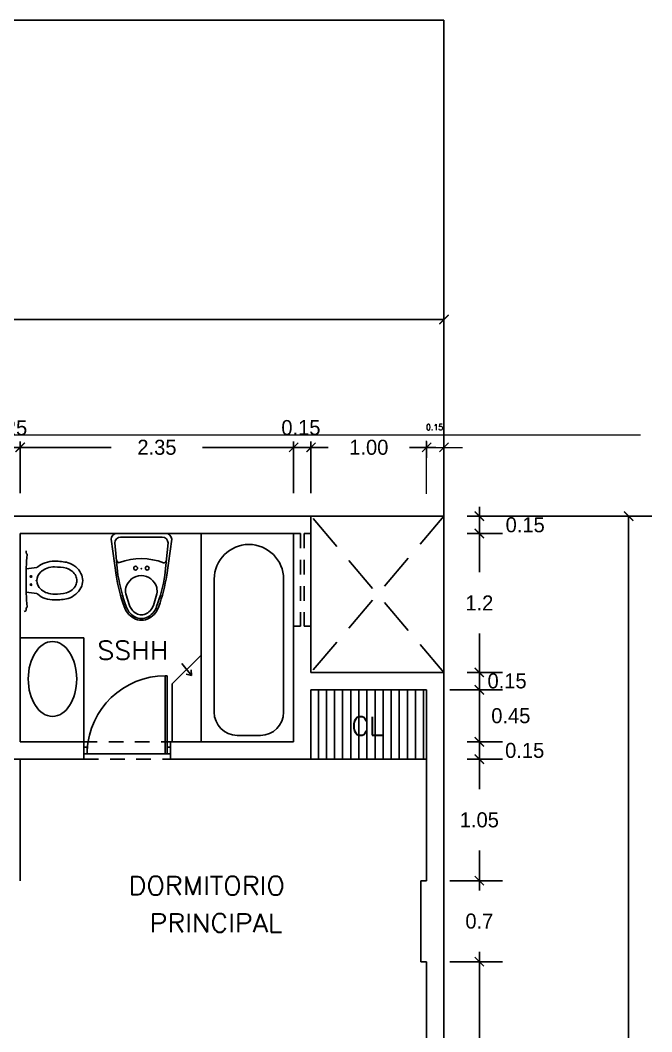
# Model space of a CAD drawing. Header units: millimetres. Extents: x 223 to 336, y 70 to 139.
# Drawn here: x 330.68 to 336.14, y 130.71 to 139.45 of the extents above; entities that cross this region are included whole.
import ezdxf

# ---------------------------------------------------------------- set-up
doc = ezdxf.new("R2010")
doc.units = ezdxf.units.MM
doc.linetypes.add('HIDDEN', pattern=[9.525, 6.35, -3.175])
doc.layers.add('COTAS', color=3, linetype='Continuous', lineweight=9)
for name, color, linetype in [('MUEBLES', 253, 'Continuous'), ('MUROS', 5, 'Continuous'), ('MUROS-BAJOS', 40, 'Continuous'), ('pisos', 8, 'Continuous'), ('PROYECCIONES', 6, 'HIDDEN'), ('PUERTAS', 2, 'Continuous'), ('TEXTOS', 4, 'Continuous')]:
    doc.layers.add(name, color=color, linetype=linetype)
doc.layers.add('VENTANAS', color=250, linetype='Continuous', plot=False)
doc.styles.add('ROMANS', font='romans.shx', dxfattribs={"height": 0.05})
doc.dimstyles.new('ISO-25', dxfattribs={"dimtxt": 0.13, "dimasz": 0.08, "dimexe": 0.2, "dimexo": 0.2, "dimgap": 0.2, "dimtad": 0, "dimtih": 1, "dimtoh": 1, "dimdec": 3, "dimdsep": 46, "dimtxsty": 'Standard', "dimblk": 'ARCHTICK', "dimcen": 3, "dimadec": 0, "dimazin": 0, "dimtfac": 1, "dimtdec": 3, "dimtmove": 0, "dimatfit": 3, "dimldrblk": 'ARCHTICK', "dimfxl": 1, "dimarcsym": 0})

# ---------------------------------------------------------------- blocks, each defined once
blk = doc.blocks.new('_ARCHTICK')
at = {"color": 0, "linetype": 'ByBlock', "const_width": 0.15}
blk.add_lwpolyline([(-0.5, -0.5), (0.5, 0.5)], dxfattribs=at)
blk = doc.blocks.new('*D321')
at = {"layer": 'COTAS', "color": 0, "lineweight": -2, "ltscale": 0.05, "transparency": 16777216}
for p, q in [((298.2851, 135.3628), (298.2851, 136.9133)), ((334.345, 135.3628), (334.345, 136.9133)), ((298.2851, 136.8633), (315.8659, 136.8633)), ((334.345, 136.8633), (316.7642, 136.8633))]:
    blk.add_line(p, q, dxfattribs=at)
at = {"layer": 'Defpoints', "color": 0, "ltscale": 0.05, "transparency": 16777216}
for p in [(298.2851, 136.8633), (298.2851, 135.1628), (334.345, 135.1628)]:
    blk.add_point(p, dxfattribs=at)
at = {"layer": 'COTAS', "color": 0, "lineweight": -2, "ltscale": 0.05, "transparency": 16777216, "xscale": 0.08, "yscale": 0.08, "zscale": 0.08, "rotation": 180}
blk.add_blockref('_ARCHTICK', (298.2851, 136.8633), dxfattribs=at)
at = {"layer": 'COTAS', "color": 0, "lineweight": -2, "ltscale": 0.05, "transparency": 16777216, "xscale": 0.08, "yscale": 0.08, "zscale": 0.08}
blk.add_blockref('_ARCHTICK', (334.345, 136.8633), dxfattribs=at)
at = {"layer": 'COTAS', "color": 0, "ltscale": 0.05, "transparency": 16777216, "insert": (316.315, 136.8633), "char_height": 0.13, "attachment_point": 5}
blk.add_mtext('36.06', dxfattribs=at)
blk = doc.blocks.new('*D421')
at = {"layer": 'COTAS', "color": 0, "lineweight": -2, "ltscale": 0.05, "transparency": 16777216}
for p, q in [((330.6806, 135.3628), (330.6806, 135.8074)), ((333.045, 135.3628), (333.045, 135.8074)), ((330.6806, 135.7574), (331.4678, 135.7574)), ((333.045, 135.7574), (332.2578, 135.7574))]:
    blk.add_line(p, q, dxfattribs=at)
at = {"layer": 'Defpoints', "color": 0, "ltscale": 0.05, "transparency": 16777216}
for p in [(330.6806, 135.7574), (330.6806, 135.1628), (333.045, 135.1628)]:
    blk.add_point(p, dxfattribs=at)
at = {"layer": 'COTAS', "color": 0, "lineweight": -2, "ltscale": 0.05, "transparency": 16777216, "xscale": 0.08, "yscale": 0.08, "zscale": 0.08, "rotation": 180}
blk.add_blockref('_ARCHTICK', (330.6806, 135.7574), dxfattribs=at)
at = {"layer": 'COTAS', "color": 0, "lineweight": -2, "ltscale": 0.05, "transparency": 16777216, "xscale": 0.08, "yscale": 0.08, "zscale": 0.08}
blk.add_blockref('_ARCHTICK', (333.045, 135.7574), dxfattribs=at)
at = {"layer": 'COTAS', "color": 0, "ltscale": 0.05, "transparency": 16777216, "insert": (331.8628, 135.7574), "char_height": 0.13, "attachment_point": 5}
blk.add_mtext('2.35', dxfattribs=at)
blk = doc.blocks.new('*D420')
at = {"layer": 'COTAS', "color": 0, "lineweight": -2, "ltscale": 0.05, "transparency": 16777216}
for p, q in [((330.4306, 135.3628), (330.4306, 135.8074)), ((330.6806, 135.3628), (330.6806, 135.8074)), ((330.4306, 135.7574), (330.3506, 135.7574)), ((330.6806, 135.7574), (330.4306, 135.7574)), ((330.6806, 135.7574), (330.7606, 135.7574))]:
    blk.add_line(p, q, dxfattribs=at)
at = {"layer": 'Defpoints', "color": 0, "ltscale": 0.05, "transparency": 16777216}
for p in [(330.4306, 135.7574), (330.4306, 135.1628), (330.6806, 135.1628)]:
    blk.add_point(p, dxfattribs=at)
at = {"layer": 'COTAS', "color": 0, "lineweight": -2, "ltscale": 0.05, "transparency": 16777216, "xscale": 0.08, "yscale": 0.08, "zscale": 0.08}
blk.add_blockref('_ARCHTICK', (330.4306, 135.7574), dxfattribs=at)
at = {"layer": 'COTAS', "color": 0, "lineweight": -2, "ltscale": 0.05, "transparency": 16777216, "xscale": 0.08, "yscale": 0.08, "zscale": 0.08, "rotation": 180}
blk.add_blockref('_ARCHTICK', (330.6806, 135.7574), dxfattribs=at)
at = {"layer": 'COTAS', "color": 0, "ltscale": 0.05, "transparency": 16777216, "insert": (330.5721, 135.9258), "char_height": 0.13, "attachment_point": 5}
blk.add_mtext('0.25', dxfattribs=at)
blk = doc.blocks.new('water')
for p, q in [((0.2115, 0), (-0.2115, 0)), ((-0.2186, -0.36), (-0.2615, -0.05)), ((-0.2028, -0.36), (-0.23, -0.0815)), ((0.18, -0.0315), (-0.18, -0.0315)), ((0.203, -0.36), (0.23, -0.0815)), ((0.2193, -0.36), (0.2615, -0.05)), ((-0.1359, -0.522), (-0.1037, -0.6215)), ((0.1333, -0.522), (0.1037, -0.6215))]:
    blk.add_line(p, q)
for points in [[(0.1495, -0.632, -0.072735), (0.1206, -0.685, -0.106053), (0.0658, -0.7327, -0.126698), (0, -0.7496, -0.126698), (-0.0658, -0.7327, -0.106053), (-0.1206, -0.685, -0.072735), (-0.1495, -0.632, -0.075527)], [(0.1316, -0.632, -0.084865), (0.1081, -0.6756, -0.106053), (0.0582, -0.7189, -0.126698), (0, -0.7339, -0.126698), (-0.0582, -0.7189, -0.106053), (-0.1081, -0.6756, -0.084865), (-0.1316, -0.632)], [(0.1037, -0.6215, -0.063348), (0.0835, -0.6571, -0.106053), (0.0433, -0.692, -0.126698), (0, -0.7031, -0.126698), (-0.0433, -0.692, -0.106053), (-0.0835, -0.6571, -0.063348), (-0.1037, -0.6215, -0.032432)]]:
    blk.add_lwpolyline(points, format="xyb")
for centre in [(-0.05, -0.2996), (0.05, -0.2996)]:
    blk.add_circle(centre, 0.0162)
for centre, radius, start, end in [((-0.2115, -0.05), 0.05, 90, 180), ((-0.18, -0.0815), 0.05, 90, 180), ((0.18, -0.0815), 0.05, 0, 90), ((0.2115, -0.05), 0.05, 0, 90), ((-0.1772, -0.2166), 0.0403, 197.365, 238.04372), ((-0.1924, -0.241), 0.0115, 238.04372, 290.85021), ((0, -0.7463), 0.5292, 69.02874, 110.85021), ((0.1936, -0.2414), 0.0115, 249.02874, 293.7108), ((0.1861, -0.2245), 0.0299, 293.7108, 350.21745), ((1.215, -0.1407), 1.4502, 188.69627, 199.7999), ((1.3548, -0.0974), 1.5796, 189.56873, 199.77969), ((-0.0013, -0.5016), 0.1376, 14.76878, 165.23122), ((-1.4049, -0.0833), 1.6316, 340.34775, 350.23436), ((-1.2781, -0.1208), 1.5164, 340.29944, 350.9235), ((0.0031, -0.498), 0.1411, 167.09108, 189.78675), ((-0.0057, -0.498), 0.1411, 350.21325, 12.90892)]:
    blk.add_arc(centre, radius, start, end)
blk.add_point((0, -0.305))
blk = doc.blocks.new('*D317')
at = {"layer": 'COTAS', "color": 0, "lineweight": -2, "ltscale": 0.05, "transparency": 16777216}
for p, q in [((334.545, 135.1628), (336.142, 135.1628)), ((335.942, 135.1628), (335.942, 129.1778)), ((335.942, 122.6628), (335.942, 128.6478)), ((334.545, 122.6628), (336.142, 122.6628))]:
    blk.add_line(p, q, dxfattribs=at)
at = {"layer": 'Defpoints', "color": 0, "ltscale": 0.05, "transparency": 16777216}
for p in [(334.345, 135.1628), (334.345, 122.6628), (335.942, 122.6628)]:
    blk.add_point(p, dxfattribs=at)
at = {"layer": 'COTAS', "color": 0, "lineweight": -2, "ltscale": 0.05, "transparency": 16777216, "xscale": 0.08, "yscale": 0.08, "zscale": 0.08}
for p, rotation in [((335.942, 135.1628), 90), ((335.942, 122.6628), 270)]:
    blk.add_blockref('_ARCHTICK', p, dxfattribs=dict(at, rotation=rotation))
at = {"layer": 'COTAS', "color": 0, "ltscale": 0.05, "transparency": 16777216, "insert": (335.942, 128.9128), "char_height": 0.13, "attachment_point": 5}
blk.add_mtext('12.5', dxfattribs=at)
blk = doc.blocks.new('*D308')
at = {"layer": 'COTAS', "color": 0, "lineweight": -2, "ltscale": 0.05, "transparency": 16777216}
for p, q in [((334.545, 133.0628), (334.8508, 133.0628)), ((334.6508, 133.0628), (334.6508, 132.8028)), ((334.6508, 132.0128), (334.6508, 132.2728)), ((334.545, 132.0128), (334.8508, 132.0128))]:
    blk.add_line(p, q, dxfattribs=at)
at = {"layer": 'Defpoints', "color": 0, "ltscale": 0.05, "transparency": 16777216}
for p in [(334.345, 133.0628), (334.6508, 133.0628), (334.345, 132.0128)]:
    blk.add_point(p, dxfattribs=at)
at = {"layer": 'COTAS', "color": 0, "lineweight": -2, "ltscale": 0.05, "transparency": 16777216, "xscale": 0.08, "yscale": 0.08, "zscale": 0.08}
for p, rotation in [((334.6508, 133.0628), 90), ((334.6508, 132.0128), 270)]:
    blk.add_blockref('_ARCHTICK', p, dxfattribs=dict(at, rotation=rotation))
at = {"layer": 'COTAS', "color": 0, "ltscale": 0.05, "transparency": 16777216, "insert": (334.6508, 132.5378), "char_height": 0.13, "attachment_point": 5}
blk.add_mtext('1.05', dxfattribs=at)
blk = doc.blocks.new('*D314')
at = {"layer": 'COTAS', "color": 0, "lineweight": -2, "ltscale": 0.05, "transparency": 16777216}
for p, q in [((334.545, 131.3128), (334.8508, 131.3128)), ((334.6508, 131.3128), (334.6508, 130.4153)), ((334.6508, 128.9878), (334.6508, 129.8853)), ((334.395, 128.9878), (334.8508, 128.9878))]:
    blk.add_line(p, q, dxfattribs=at)
at = {"layer": 'Defpoints', "color": 0, "ltscale": 0.05, "transparency": 16777216}
for p in [(334.345, 131.3128), (334.6508, 131.3128), (334.195, 128.9878)]:
    blk.add_point(p, dxfattribs=at)
at = {"layer": 'COTAS', "color": 0, "lineweight": -2, "ltscale": 0.05, "transparency": 16777216, "xscale": 0.08, "yscale": 0.08, "zscale": 0.08}
for p, rotation in [((334.6508, 131.3128), 90), ((334.6508, 128.9878), 270)]:
    blk.add_blockref('_ARCHTICK', p, dxfattribs=dict(at, rotation=rotation))
at = {"layer": 'COTAS', "color": 0, "ltscale": 0.05, "transparency": 16777216, "insert": (334.6508, 130.1503), "char_height": 0.13, "attachment_point": 5}
blk.add_mtext('2.325', dxfattribs=at)
blk = doc.blocks.new('*D307')
at = {"layer": 'COTAS', "color": 0, "lineweight": -2, "ltscale": 0.05, "transparency": 16777216}
for p, q in [((334.6508, 132.0128), (334.6508, 132.0928)), ((334.395, 132.0128), (334.8508, 132.0128)), ((334.6508, 132.0128), (334.6508, 131.9278)), ((334.6508, 131.3128), (334.6508, 131.3978)), ((334.395, 131.3128), (334.8508, 131.3128)), ((334.6508, 131.3128), (334.6508, 131.2328))]:
    blk.add_line(p, q, dxfattribs=at)
at = {"layer": 'Defpoints', "color": 0, "ltscale": 0.05, "transparency": 16777216}
for p in [(334.195, 132.0128), (334.6508, 132.0128), (334.195, 131.3128)]:
    blk.add_point(p, dxfattribs=at)
at = {"layer": 'COTAS', "color": 0, "lineweight": -2, "ltscale": 0.05, "transparency": 16777216, "xscale": 0.08, "yscale": 0.08, "zscale": 0.08}
for p, rotation in [((334.6508, 132.0128), 270), ((334.6508, 131.3128), 90)]:
    blk.add_blockref('_ARCHTICK', p, dxfattribs=dict(at, rotation=rotation))
at = {"layer": 'COTAS', "color": 0, "ltscale": 0.05, "transparency": 16777216, "insert": (334.6508, 131.6628), "char_height": 0.13, "attachment_point": 5}
blk.add_mtext('0.7', dxfattribs=at)
blk = doc.blocks.new('*D423')
at = {"layer": 'COTAS', "color": 0, "lineweight": -2, "ltscale": 0.05, "transparency": 16777216}
for p, q in [((333.045, 135.3628), (333.045, 135.8074)), ((333.195, 135.3628), (333.195, 135.8074)), ((333.045, 135.7574), (332.965, 135.7574)), ((333.195, 135.7574), (333.045, 135.7574)), ((333.195, 135.7574), (333.275, 135.7574))]:
    blk.add_line(p, q, dxfattribs=at)
at = {"layer": 'Defpoints', "color": 0, "ltscale": 0.05, "transparency": 16777216}
for p in [(333.045, 135.7574), (333.045, 135.1628), (333.195, 135.1628)]:
    blk.add_point(p, dxfattribs=at)
at = {"layer": 'COTAS', "color": 0, "lineweight": -2, "ltscale": 0.05, "transparency": 16777216, "xscale": 0.08, "yscale": 0.08, "zscale": 0.08}
blk.add_blockref('_ARCHTICK', (333.045, 135.7574), dxfattribs=at)
at = {"layer": 'COTAS', "color": 0, "lineweight": -2, "ltscale": 0.05, "transparency": 16777216, "xscale": 0.08, "yscale": 0.08, "zscale": 0.08, "rotation": 180}
blk.add_blockref('_ARCHTICK', (333.195, 135.7574), dxfattribs=at)
at = {"layer": 'COTAS', "color": 0, "ltscale": 0.05, "transparency": 16777216, "insert": (333.1079, 135.9276), "char_height": 0.13, "attachment_point": 5}
blk.add_mtext('0.15', dxfattribs=at)
blk = doc.blocks.new('*D422')
at = {"layer": 'COTAS', "color": 0, "lineweight": -2, "ltscale": 0.05, "transparency": 16777216}
for p, q in [((333.195, 135.6675), (333.195, 135.8074)), ((334.195, 135.6675), (334.195, 135.8074)), ((333.195, 135.7574), (333.115, 135.7574)), ((333.195, 135.7574), (333.3433, 135.7574)), ((334.195, 135.7574), (334.0467, 135.7574)), ((334.195, 135.7574), (334.275, 135.7574))]:
    blk.add_line(p, q, dxfattribs=at)
at = {"layer": 'Defpoints', "color": 0, "ltscale": 0.05, "transparency": 16777216}
for p in [(333.195, 135.7574), (333.195, 135.4675), (334.195, 135.4675)]:
    blk.add_point(p, dxfattribs=at)
at = {"layer": 'COTAS', "color": 0, "lineweight": -2, "ltscale": 0.05, "transparency": 16777216, "xscale": 0.08, "yscale": 0.08, "zscale": 0.08}
blk.add_blockref('_ARCHTICK', (333.195, 135.7574), dxfattribs=at)
at = {"layer": 'COTAS', "color": 0, "lineweight": -2, "ltscale": 0.05, "transparency": 16777216, "xscale": 0.08, "yscale": 0.08, "zscale": 0.08, "rotation": 180}
blk.add_blockref('_ARCHTICK', (334.195, 135.7574), dxfattribs=at)
at = {"layer": 'COTAS', "color": 0, "ltscale": 0.05, "transparency": 16777216, "insert": (333.695, 135.7574), "char_height": 0.13, "attachment_point": 5}
blk.add_mtext('1.00', dxfattribs=at)
blk = doc.blocks.new('*D426')
at = {"layer": 'COTAS', "color": 0, "lineweight": -2, "ltscale": 0.05, "transparency": 16777216}
for p, q in [((334.545, 135.0128), (334.8508, 135.0128)), ((334.6508, 135.0128), (334.6508, 134.6778)), ((334.6508, 133.8128), (334.6508, 134.1478)), ((334.545, 133.8128), (334.8508, 133.8128))]:
    blk.add_line(p, q, dxfattribs=at)
at = {"layer": 'Defpoints', "color": 0, "ltscale": 0.05, "transparency": 16777216}
for p in [(334.345, 135.0128), (334.6508, 135.0128), (334.345, 133.8128)]:
    blk.add_point(p, dxfattribs=at)
at = {"layer": 'COTAS', "color": 0, "lineweight": -2, "ltscale": 0.05, "transparency": 16777216, "xscale": 0.08, "yscale": 0.08, "zscale": 0.08}
for p, rotation in [((334.6508, 135.0128), 90), ((334.6508, 133.8128), 270)]:
    blk.add_blockref('_ARCHTICK', p, dxfattribs=dict(at, rotation=rotation))
at = {"layer": 'COTAS', "color": 0, "ltscale": 0.05, "transparency": 16777216, "insert": (334.6508, 134.4128), "char_height": 0.13, "attachment_point": 5}
blk.add_mtext('1.2', dxfattribs=at)
blk = doc.blocks.new('*D425')
at = {"layer": 'COTAS', "color": 0, "lineweight": -2, "ltscale": 0.05, "transparency": 16777216}
for p, q in [((334.395, 133.6628), (334.8508, 133.6628)), ((334.6508, 133.6628), (334.6508, 133.2128)), ((334.545, 133.2128), (334.8508, 133.2128))]:
    blk.add_line(p, q, dxfattribs=at)
at = {"layer": 'Defpoints', "color": 0, "ltscale": 0.05, "transparency": 16777216}
for p in [(334.195, 133.6628), (334.345, 133.2128), (334.6508, 133.2128)]:
    blk.add_point(p, dxfattribs=at)
at = {"layer": 'COTAS', "color": 0, "lineweight": -2, "ltscale": 0.05, "transparency": 16777216, "xscale": 0.08, "yscale": 0.08, "zscale": 0.08}
for p, rotation in [((334.6508, 133.6628), 90), ((334.6508, 133.2128), 270)]:
    blk.add_blockref('_ARCHTICK', p, dxfattribs=dict(at, rotation=rotation))
at = {"layer": 'COTAS', "color": 0, "ltscale": 0.05, "transparency": 16777216, "insert": (334.9231, 133.4378), "char_height": 0.13, "attachment_point": 5}
blk.add_mtext('0.45', dxfattribs=at)
blk = doc.blocks.new('*D424')
at = {"layer": 'COTAS', "color": 0, "lineweight": -2, "ltscale": 0.05, "transparency": 16777216}
for p, q in [((334.6508, 133.8128), (334.6508, 133.8928)), ((334.545, 133.8128), (334.8508, 133.8128)), ((334.6508, 133.8128), (334.6508, 133.6628)), ((334.6508, 133.8128), (334.6508, 133.6628)), ((334.395, 133.6628), (334.8508, 133.6628)), ((334.6508, 133.6628), (334.6508, 133.5828))]:
    blk.add_line(p, q, dxfattribs=at)
at = {"layer": 'Defpoints', "color": 0, "ltscale": 0.05, "transparency": 16777216}
for p in [(334.345, 133.8128), (334.195, 133.6628), (334.6508, 133.6628)]:
    blk.add_point(p, dxfattribs=at)
at = {"layer": 'COTAS', "color": 0, "lineweight": -2, "ltscale": 0.05, "transparency": 16777216, "xscale": 0.08, "yscale": 0.08, "zscale": 0.08}
for p, rotation in [((334.6508, 133.8128), 270), ((334.6508, 133.6628), 90)]:
    blk.add_blockref('_ARCHTICK', p, dxfattribs=dict(at, rotation=rotation))
at = {"layer": 'COTAS', "color": 0, "ltscale": 0.05, "transparency": 16777216, "insert": (334.8906, 133.7385), "char_height": 0.13, "attachment_point": 5}
blk.add_mtext('0.15', dxfattribs=at)
blk = doc.blocks.new('*D310')
at = {"layer": 'COTAS', "color": 0, "lineweight": -2, "ltscale": 0.05, "transparency": 16777216}
for p, q in [((334.6508, 135.1628), (334.6508, 135.2428)), ((334.545, 135.1628), (334.8508, 135.1628)), ((334.6508, 135.0128), (334.6508, 135.1628)), ((334.6508, 135.0128), (334.6508, 135.1628)), ((334.545, 135.0128), (334.8508, 135.0128)), ((334.6508, 135.0128), (334.6508, 134.9328))]:
    blk.add_line(p, q, dxfattribs=at)
at = {"layer": 'Defpoints', "color": 0, "ltscale": 0.05, "transparency": 16777216}
for p in [(334.345, 135.1628), (334.6508, 135.1628), (334.345, 135.0128)]:
    blk.add_point(p, dxfattribs=at)
at = {"layer": 'COTAS', "color": 0, "lineweight": -2, "ltscale": 0.05, "transparency": 16777216, "xscale": 0.08, "yscale": 0.08, "zscale": 0.08}
for p, rotation in [((334.6508, 135.1628), 270), ((334.6508, 135.0128), 90)]:
    blk.add_blockref('_ARCHTICK', p, dxfattribs=dict(at, rotation=rotation))
at = {"layer": 'COTAS', "color": 0, "ltscale": 0.05, "transparency": 16777216, "insert": (335.0471, 135.0878), "char_height": 0.13, "attachment_point": 5}
blk.add_mtext('0.15', dxfattribs=at)
blk = doc.blocks.new('*D309')
at = {"layer": 'COTAS', "color": 0, "lineweight": -2, "ltscale": 0.05, "transparency": 16777216}
for p, q in [((334.6508, 133.2128), (334.6508, 133.2928)), ((334.545, 133.2128), (334.8508, 133.2128)), ((334.6508, 133.0628), (334.6508, 133.2128)), ((334.6508, 133.0628), (334.6508, 133.2128)), ((334.545, 133.0628), (334.8508, 133.0628)), ((334.6508, 133.0628), (334.6508, 132.9828))]:
    blk.add_line(p, q, dxfattribs=at)
at = {"layer": 'Defpoints', "color": 0, "ltscale": 0.05, "transparency": 16777216}
for p in [(334.345, 133.2128), (334.6508, 133.2128), (334.345, 133.0628)]:
    blk.add_point(p, dxfattribs=at)
at = {"layer": 'COTAS', "color": 0, "lineweight": -2, "ltscale": 0.05, "transparency": 16777216, "xscale": 0.08, "yscale": 0.08, "zscale": 0.08}
for p, rotation in [((334.6508, 133.2128), 270), ((334.6508, 133.0628), 90)]:
    blk.add_blockref('_ARCHTICK', p, dxfattribs=dict(at, rotation=rotation))
at = {"layer": 'COTAS', "color": 0, "ltscale": 0.05, "transparency": 16777216, "insert": (335.0431, 133.1378), "char_height": 0.13, "attachment_point": 5}
blk.add_mtext('0.15', dxfattribs=at)
blk = doc.blocks.new('A$C235B6341')
for p, q in [((0.1666, 0.4882), (0.1541, 0.3966)), ((0.3666, 0.4882), (0.3788, 0.3966))]:
    blk.add_line(p, q)
for points in [[(0.1541, 0.3966, 0.013963), (0.1478, 0.3892, 0.089637), (0.1119, 0.3239, 0.081306), (0.0986, 0.243, 0.056545), (0.1119, 0.1258, 0.089637), (0.1478, 0.0606, 0.104644), (0.2041, 0.015, 0.118458), (0.2665, 0, 0.108474)], [(0.1911, 0.3629, 0.013963), (0.1866, 0.3576, 0.089637), (0.1592, 0.308, 0.081306), (0.1486, 0.243, 0.055176), (0.16, 0.1395, 0.085892), (0.1866, 0.0921, 0.104644), (0.2268, 0.0595, 0.118458), (0.2665, 0.05, 0.118458)], [(0.2665, 0, 0.118458), (0.3289, 0.015, 0.104644), (0.3852, 0.0606, 0.089637), (0.4211, 0.1258, 0.056545), (0.4344, 0.243, 0.081306), (0.4211, 0.3239, 0.089637), (0.3852, 0.3892, 0.014084), (0.3788, 0.3966, 0.108474)], [(0.2665, 0.05, 0.118458), (0.3062, 0.0595, 0.104644), (0.3464, 0.0921, 0.085892), (0.373, 0.1395, 0.055176), (0.3844, 0.243, 0.081306), (0.3738, 0.308, 0.089637), (0.3464, 0.3576, 0.014084), (0.3418, 0.363, 0.014084)]]:
    blk.add_lwpolyline(points, format="xyb")
for centre in [(0.2314, 0.4472), (0.3017, 0.4472)]:
    blk.add_circle(centre, 0.00635)
for centre, radius, start, end in [((0.0297, 0.51), 0.03, 187.43141, 224.95324), ((0.0173, 0.5225), 0.0348, 255.42526, 291.0227), ((0.0435, 0.4955), 0.0148, 201.68967, 259.56391), ((0.2666, -2.3194), 2.8094, 90.00157, 94.60914), ((0.2666, -2.3194), 2.8094, 85.39307, 90.00157), ((0.2664, -2.3194), 2.8094, 85.39086, 89.99843), ((0.4895, 0.4955), 0.0148, 280.43609, 338.31033), ((0.5157, 0.5225), 0.0348, 248.9773, 284.57474), ((0.2665, 0.2934), 0.1025, 42.73136, 137.3026)]:
    blk.add_arc(centre, radius, start, end)
blk.add_point((0.2665, 0.4))

msp = doc.modelspace()

# ---------------------------------------------------------------- hatches: boundary and pattern name
at = {"layer": 'pisos', "ltscale": 0.05}
h = msp.add_hatch(dxfattribs=at)
h.set_pattern_fill('_USER', color=256, scale=0.07, angle=90, style=0, pattern_type=0)
h.set_pattern_definition([(90, (56.68888, 1.81178), (-0.07, 4e-18), [])])
h.paths.add_polyline_path([(334.195, 133.66281), (333.195, 133.66281), (333.195, 133.06281), (334.195, 133.06281)])
h.paths.add_polyline_path([(333.5266, 133.22961), (333.88272, 133.22961), (333.88272, 133.46961), (333.5266, 133.46961)], flags=24)

# ---------------------------------------------------------------- linework, layer by layer
at = {"layer": 'COTAS', "ltscale": 0.05}
for p, q in [((334.345, 135.66749), (334.345, 135.95736)), ((334.195, 135.35652), (334.195, 135.81242)), ((334.195, 135.75736), (334.115, 135.75736)), ((334.195, 135.75736), (334.345, 135.75736)), ((334.345, 135.75736), (334.505, 135.75736))]:
    msp.add_line(p, q, dxfattribs=at)
at = {"layer": 'COTAS', "color": 6, "ltscale": 0.05}
msp.add_line((297.76298, 135.86427), (336.0435, 135.86427), dxfattribs=at)
at = {"layer": 'MUEBLES'}
for p, q in [((332.35794, 134.61812), (332.35794, 133.46812)), ((332.95794, 134.61812), (332.95794, 133.46812)), ((332.55794, 133.26812), (332.75794, 133.26812))]:
    msp.add_line(p, q, dxfattribs=at)
at = {"layer": 'MUEBLES', "ltscale": 0.05}
for p, q in [((332.07755, 133.88951), (332.16244, 133.7861)), ((332.16244, 133.7861), (332.11641, 133.79878)), ((332.16244, 133.7861), (332.15897, 133.83372))]:
    msp.add_line(p, q, dxfattribs=at)
at = {"layer": 'MUEBLES'}
for centre, radius, start, end in [((332.65794, 134.61812), 0.3, 0, 180), ((332.55794, 133.46812), 0.2, 180, 270), ((332.75794, 133.46812), 0.2, 270, 0)]:
    msp.add_arc(centre, radius, start, end, dxfattribs=at)
at = {"layer": 'MUEBLES', "ltscale": 0.05, "extrusion": (0, 0, -1)}
msp.add_ellipse((330.9597, 133.75589), major_axis=(0, -0.32351), ratio=0.6483115, dxfattribs=at)
at = {"layer": 'MUROS'}
for p, q in [((330.43064, 135.16281), (333.195, 135.16281)), ((333.195, 133.81281), (333.195, 135.16281)), ((330.68064, 135.01281), (333.045, 135.01281)), ((330.68064, 135.01281), (330.68064, 133.21281)), ((333.045, 133.21281), (333.045, 135.01281)), ((333.195, 133.81281), (334.345, 133.81281)), ((334.345, 124.01281), (334.345, 133.81281)), ((333.195, 133.66281), (334.195, 133.66281)), ((333.195, 133.06281), (333.195, 133.66281)), ((334.195, 132.01281), (334.195, 133.66281)), ((330.68064, 133.21281), (331.23043, 133.21281)), ((331.23043, 133.21281), (331.23043, 133.06281)), ((331.98043, 133.21281), (333.045, 133.21281)), ((331.98043, 133.21281), (331.98043, 133.06281)), ((330.68064, 133.06281), (331.23043, 133.06281)), ((331.98043, 133.06281), (333.195, 133.06281)), ((334.195, 132.01281), (334.195, 132.76281)), ((334.145, 132.01281), (334.195, 132.01281)), ((334.145, 131.31281), (334.145, 132.01281)), ((334.145, 131.31281), (334.195, 131.31281)), ((334.195, 128.98781), (334.195, 131.31281))]:
    msp.add_line(p, q, dxfattribs=at)
at = {"layer": 'MUROS', "ltscale": 0.05}
msp.add_line((330.68064, 133.06281), (330.43064, 133.06281), dxfattribs=at)
at = {"layer": 'MUROS-BAJOS'}
for p, q in [((332.245, 133.21281), (332.245, 135.01281)), ((331.23043, 133.21281), (331.23043, 134.11281)), ((331.995, 133.21281), (331.995, 133.71281))]:
    msp.add_line(p, q, dxfattribs=at)
at = {"layer": 'MUROS-BAJOS', "ltscale": 0.05}
for p, q in [((331.995, 133.71281), (332.245, 133.96281)), ((330.68064, 132.01281), (330.68064, 133.06281))]:
    msp.add_line(p, q, dxfattribs=at)
at = {"layer": 'pisos', "ltscale": 0.05}
for p, q in [((333.195, 135.16281), (334.345, 135.16281)), ((334.345, 135.16281), (334.345, 133.81281)), ((331.93543, 133.10781), (331.26043, 133.10781)), ((333.195, 133.06281), (334.195, 133.06281))]:
    msp.add_line(p, q, dxfattribs=at)
at = {"layer": 'PROYECCIONES', "ltscale": 0.05}
for p, q in [((334.345, 133.81281), (333.195, 135.16281)), ((334.345, 135.16281), (333.195, 133.81281))]:
    msp.add_line(p, q, dxfattribs=at)
at = {"layer": 'PROYECCIONES', "ltscale": 0.02}
for p, q in [((333.045, 135.01281), (333.105, 135.01281)), ((333.105, 135.01281), (333.105, 134.21281)), ((333.135, 135.01281), (333.195, 135.01281)), ((333.135, 135.01281), (333.135, 134.21281)), ((333.045, 134.21281), (333.105, 134.21281)), ((333.135, 134.21281), (333.195, 134.21281)), ((331.21902, 133.21281), (331.98043, 133.21281)), ((331.23043, 133.06281), (331.98043, 133.06281))]:
    msp.add_line(p, q, dxfattribs=at)
at = {"layer": 'PUERTAS', "color": 1}
for p, q in [((331.93543, 133.78347), (331.95043, 133.78347)), ((331.93543, 133.10781), (331.93543, 133.78347)), ((331.95043, 133.10781), (331.95043, 133.78347)), ((331.95043, 133.10781), (331.93543, 133.10781))]:
    msp.add_line(p, q, dxfattribs=at)
for points in [[(331.23043, 133.10781), (331.26043, 133.10781), (331.26043, 133.16781), (331.23043, 133.16781)], [(331.98043, 133.10781), (331.95043, 133.10781), (331.95043, 133.16781), (331.98043, 133.16781)]]:
    msp.add_lwpolyline(points, close=True, dxfattribs=at)
at = {"layer": 'PUERTAS'}
msp.add_arc((331.93543, 133.10781), 0.67567, 90, 177.455196, dxfattribs=at)
at = {"layer": 'TEXTOS', "ltscale": 0.05}
msp.add_line((331.23043, 134.11281), (330.68064, 134.11281), dxfattribs=at)
at = {"layer": 'VENTANAS', "ltscale": 0.05}
for p, q in [((334.345, 139.44866), (298.285, 139.44866)), ((334.345, 135.16281), (334.345, 139.44866))]:
    msp.add_line(p, q, dxfattribs=at)

# ---------------------------------------------------------------- block references
at = {"layer": 'COTAS', "ltscale": 0.05, "xscale": 0.08, "yscale": 0.08, "zscale": 0.08}
msp.add_blockref('_ARCHTICK', (334.195, 135.75736), dxfattribs=at)
at = {"layer": 'COTAS', "ltscale": 0.05, "xscale": 0.08, "yscale": 0.08, "zscale": 0.08, "rotation": 180}
msp.add_blockref('_ARCHTICK', (334.345, 135.75736), dxfattribs=at)
at = {"layer": 'MUEBLES'}
msp.add_blockref('water', (331.72886, 135.01281), dxfattribs=at)
at = {"layer": 'TEXTOS', "ltscale": 0.05, "rotation": 90}
msp.add_blockref('A$C235B6341', (331.22098, 134.3398), dxfattribs=at)

# ---------------------------------------------------------------- texts
at = {"layer": 'COTAS', "ltscale": 0.05, "insert": (334.26406, 135.93174), "char_height": 0.05, "attachment_point": 5, "style": 'ROMANS'}
msp.add_mtext('0.15', dxfattribs=at)
at = {"layer": 'TEXTOS', "style": 'ROMANS', "width": 1.065916}
for s, p in [('SSHH', (331.34723, 133.92342)), ('CL', (333.54224, 133.26961)), ('DORMITORIO', (331.61781, 131.88973)), ('PRINCIPAL', (331.79912, 131.56739))]:
    msp.add_text(s, height=0.16, dxfattribs=at).set_placement(p)

# ---------------------------------------------------------------- dimensions: what is measured, and where the dimension line sits
at = {"layer": 'COTAS', "ltscale": 0.05}
dim = msp.add_linear_dim(base=(298.28506, 136.8633), p1=(334.345, 135.16281), p2=(298.28506, 135.16281), dimstyle='ISO-25', override={"dimscale": 1, "dimexe": 0.05, "dimtmove": 1}, dxfattribs=at)
dim.commit()
dim.dimension.update_dxf_attribs({"geometry": '*D321', "text_midpoint": (316.31503, 136.8633)})
for base, p1, p2, picture, middle in [((330.43064, 135.75736), (330.68064, 135.16281), (330.43064, 135.16281), '*D420', (330.57206, 135.92582)), ((333.045, 135.75736), (333.195, 135.16281), (333.045, 135.16281), '*D423', (333.1079, 135.92755))]:
    dim = msp.add_linear_dim(base=base, p1=p1, p2=p2, dimstyle='ISO-25', override={"dimscale": 1, "dimexe": 0.05, "dimtmove": 1}, dxfattribs=at)
    dim.commit()
    dim.dimension.update_dxf_attribs({"geometry": picture, "text_midpoint": middle, "dimtype": 160})
for base, p1, p2, text, picture, middle in [((330.68064, 135.75736), (333.045, 135.16281), (330.68064, 135.16281), '2.35', '*D421', (331.86282, 135.75736)), ((333.195, 135.75736), (334.195, 135.46749), (333.195, 135.46749), '1.00', '*D422', (333.695, 135.75736))]:
    dim = msp.add_linear_dim(base=base, p1=p1, p2=p2, text=text, dimstyle='ISO-25', override={"dimscale": 1, "dimexe": 0.05, "dimtmove": 1}, dxfattribs=at)
    dim.commit()
    dim.dimension.update_dxf_attribs({"geometry": picture, "text_midpoint": middle})
for base, p1, p2, picture, middle in [((334.6508, 135.16281), (334.345, 135.01281), (334.345, 135.16281), '*D310', (335.04714, 135.08781)), ((334.6508, 133.66281), (334.345, 133.81281), (334.195, 133.66281), '*D424', (334.89059, 133.73849)), ((334.6508, 133.21281), (334.195, 133.66281), (334.345, 133.21281), '*D425', (334.92306, 133.43781)), ((334.6508, 133.21281), (334.345, 133.06281), (334.345, 133.21281), '*D309', (335.04311, 133.13781))]:
    dim = msp.add_linear_dim(base=base, p1=p1, p2=p2, angle=90, dimstyle='ISO-25', override={"dimscale": 1, "dimtmove": 1}, dxfattribs=at)
    dim.commit()
    dim.dimension.update_dxf_attribs({"geometry": picture, "text_midpoint": middle, "dimtype": 160})
for base, p1, p2, override, picture, middle in [((335.94197, 122.66281), (334.345, 135.16281), (334.345, 122.66281), {"dimscale": 1}, '*D317', (335.94197, 128.91281)), ((334.6508, 135.01281), (334.345, 133.81281), (334.345, 135.01281), {"dimscale": 1, "dimtmove": 1}, '*D426', (334.6508, 134.41281)), ((334.6508, 133.06281), (334.345, 132.01281), (334.345, 133.06281), {"dimscale": 1, "dimtmove": 1}, '*D308', (334.6508, 132.53781)), ((334.6508, 132.01281), (334.195, 131.31281), (334.195, 132.01281), {"dimscale": 1, "dimtmove": 1}, '*D307', (334.6508, 131.66281)), ((334.6508, 131.31281), (334.195, 128.98781), (334.345, 131.31281), {"dimscale": 1, "dimtmove": 1}, '*D314', (334.6508, 130.15031))]:
    dim = msp.add_linear_dim(base=base, p1=p1, p2=p2, angle=90, dimstyle='ISO-25', override=override, dxfattribs=at)
    dim.commit()
    dim.dimension.update_dxf_attribs({"geometry": picture, "text_midpoint": middle})

doc.saveas('drawing.dxf')
